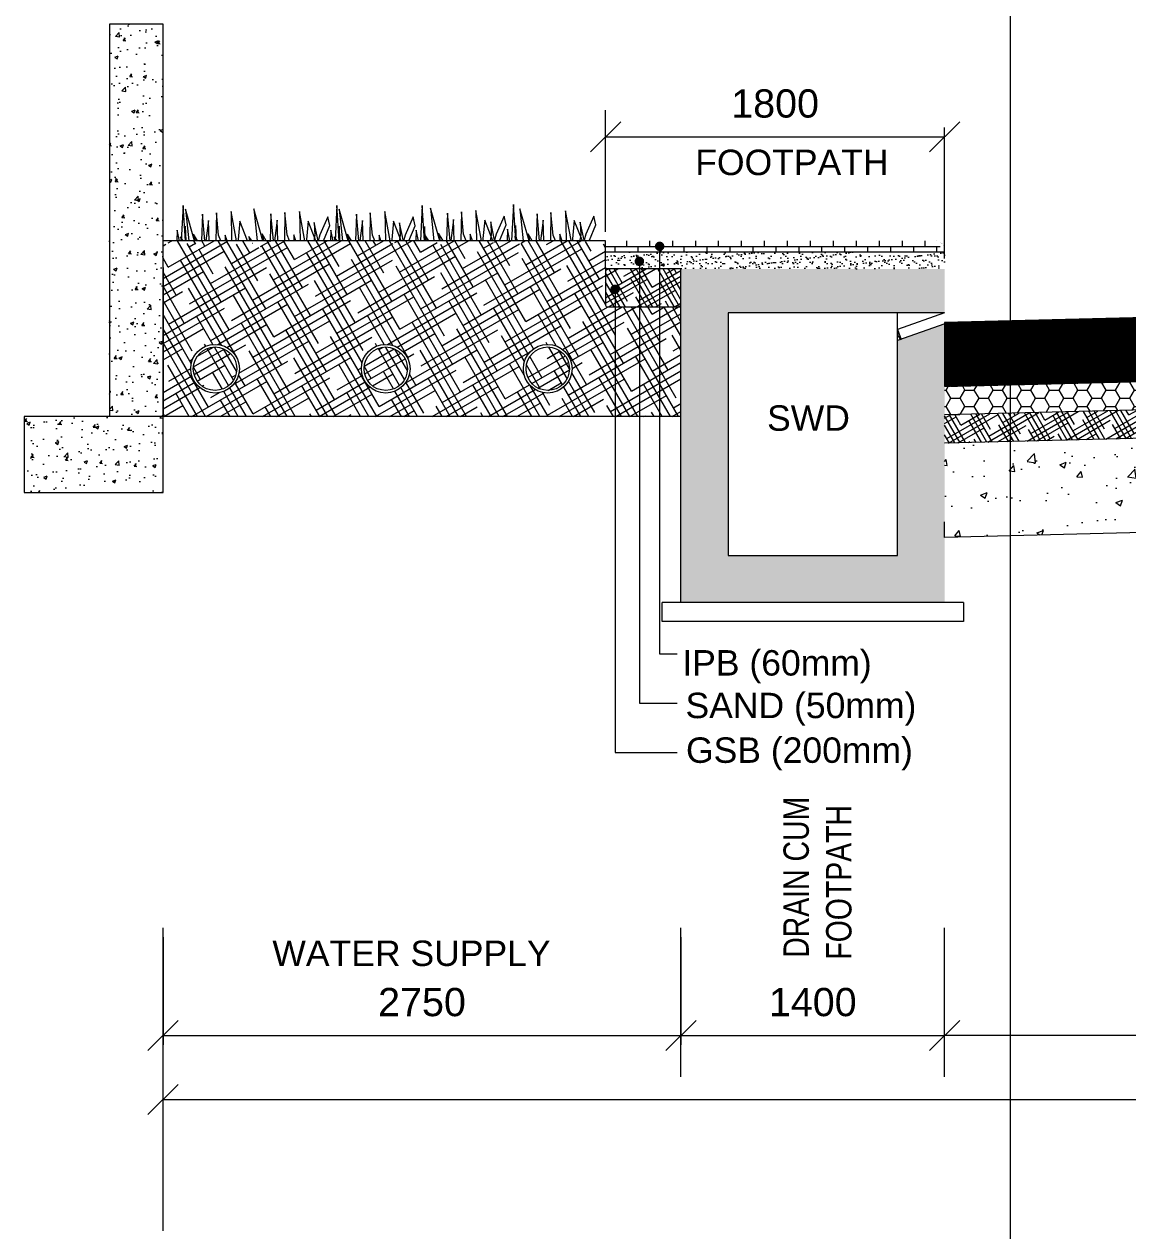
# Model space of a CAD drawing. Header units: inches. Extents: x 1863003 to 1881330, y 133141 to 515800.
# Drawn here: x 1864005 to 1869865, y 305650 to 312058 of the extents above; entities that cross this region are included whole.
import ezdxf

# ---------------------------------------------------------------- set-up
doc = ezdxf.new("R2010")
doc.units = ezdxf.units.IN
doc.header["$MEASUREMENT"] = 0
doc.layers.get('0').update_dxf_attribs({"color": 4, "linetype": 'ELEC_LINE', "lineweight": 13})
doc.layers.get('Defpoints').update_dxf_attribs({"lineweight": 13})
for name, color, linetype, lineweight in [('DIM', 7, 'Continuous', 13), ('DIMEN', 7, 'Continuous', 13), ('HATCH', 252, 'Continuous', 13)]:
    doc.layers.add(name, color=color, linetype=linetype, lineweight=lineweight)
doc.styles.add('ARIAL', font='arial.ttf')
doc.styles.get("Standard").update_dxf_attribs({"font": 'romans.shx'})
doc.linetypes.add('ELEC_LINE', pattern='A,12.7,-5.08,["EL",Standard,S=2.54,R=0,X=-2.54,Y=-1.27],-5.08', length=22.86)
doc.dimstyles.get("Standard").update_dxf_attribs({"dimtxt": 180, "dimasz": 160, "dimexe": 50, "dimexo": 50, "dimgap": 100, "dimtad": 1, "dimdec": 0, "dimzin": 0, "dimdsep": 46, "dimtxsty": 'ARIAL', "dimcen": 0.09, "dimclrd": 256, "dimclre": 256, "dimclrt": 256, "dimadec": 0, "dimazin": 0, "dimtm": 1e-09, "dimtfac": 1, "dimtdec": 0, "dimtofl": 0, "dimtmove": 0, "dimatfit": 3, "dimfxl": 0, "dimtolj": 1, "dimtzin": 0, "dimlwd": 9, "dimlwe": -1, "dimarcsym": 0})

# ---------------------------------------------------------------- blocks, each defined once
blk = doc.blocks.new('_Oblique')
at = {"color": 0, "linetype": 'ByBlock', "lineweight": -2}
blk.add_line((-0.5, -0.5), (0.5, 0.5), dxfattribs=at)
blk = doc.blocks.new('*D143')
at = {"layer": 'Defpoints', "color": 0, "ltscale": 0.02}
for p in [(1868892.3, 306687.4), (1868892.3, 306687.4), (1875892.3, 306687.4)]:
    blk.add_point(p, dxfattribs=at)
at = {"layer": 'DIMEN', "lineweight": 9, "ltscale": 0.02}
blk.add_line((1875892.3, 306687.4), (1868892.3, 306687.4), dxfattribs=at)
at = {"layer": 'DIMEN', "lineweight": 9, "ltscale": 0.02, "xscale": 160, "yscale": 160, "zscale": 160, "rotation": 180}
blk.add_blockref('_Oblique', (1868892.3, 306687.4), dxfattribs=at)
at = {"layer": 'DIMEN', "lineweight": 9, "ltscale": 0.02, "xscale": 160, "yscale": 160, "zscale": 160}
blk.add_blockref('_Oblique', (1875892.3, 306687.4), dxfattribs=at)
at = {"layer": 'DIMEN', "ltscale": 0.02, "insert": (1872392.3, 306864), "char_height": 150, "attachment_point": 5, "style": 'ARIAL'}
blk.add_mtext('\\A1;7000', dxfattribs=at)
blk = doc.blocks.new('*D144')
at = {"layer": 'Defpoints', "color": 0, "ltscale": 0.02}
for p in [(1867492.3, 306687.4), (1868892.3, 306687.4), (1868892.3, 306687.4)]:
    blk.add_point(p, dxfattribs=at)
at = {"layer": 'DIMEN', "lineweight": 9, "ltscale": 0.02}
blk.add_line((1867492.3, 306687.4), (1868892.3, 306687.4), dxfattribs=at)
at = {"layer": 'DIMEN', "lineweight": 9, "ltscale": 0.02, "xscale": 160, "yscale": 160, "zscale": 160, "rotation": 180}
blk.add_blockref('_Oblique', (1867492.3, 306687.4), dxfattribs=at)
at = {"layer": 'DIMEN', "lineweight": 9, "ltscale": 0.02, "xscale": 160, "yscale": 160, "zscale": 160}
blk.add_blockref('_Oblique', (1868892.3, 306687.4), dxfattribs=at)
at = {"layer": 'DIMEN', "ltscale": 0.02, "insert": (1868192.3, 306864), "char_height": 150, "attachment_point": 5, "style": 'ARIAL'}
blk.add_mtext('\\A1;1400', dxfattribs=at)
blk = doc.blocks.new('*D145')
at = {"layer": 'Defpoints', "color": 0, "ltscale": 0.02}
for p in [(1879742.3, 306347.2), (1864742.3, 306169.6), (1879742.3, 306169.6)]:
    blk.add_point(p, dxfattribs=at)
at = {"layer": 'DIMEN', "ltscale": 0.02}
for p, q in [((1864742.3, 306219.6), (1864742.3, 306397.2)), ((1879742.3, 306219.6), (1879742.3, 306397.2))]:
    blk.add_line(p, q, dxfattribs=at)
at = {"layer": 'DIMEN', "lineweight": 9, "ltscale": 0.02}
blk.add_line((1864742.3, 306347.2), (1879742.3, 306347.2), dxfattribs=at)
at = {"layer": 'DIMEN', "lineweight": 9, "ltscale": 0.02, "xscale": 160, "yscale": 160, "zscale": 160, "rotation": 180}
blk.add_blockref('_Oblique', (1864742.3, 306347.2), dxfattribs=at)
at = {"layer": 'DIMEN', "lineweight": 9, "ltscale": 0.02, "xscale": 160, "yscale": 160, "zscale": 160}
blk.add_blockref('_Oblique', (1879742.3, 306347.2), dxfattribs=at)
at = {"layer": 'DIMEN', "ltscale": 0.02, "insert": (1872392.3, 306524.8), "char_height": 150, "attachment_point": 5, "style": 'ARIAL'}
blk.add_mtext('\\A1;15000 ROW', dxfattribs=at)
blk = doc.blocks.new('*D148')
at = {"layer": 'Defpoints', "color": 0, "ltscale": 0.02}
for p in [(1864742.3, 307259.6), (1867492.3, 307259.6), (1867492.3, 306687.4)]:
    blk.add_point(p, dxfattribs=at)
at = {"layer": 'DIMEN', "ltscale": 0.02}
for p, q in [((1864742.3, 307209.6), (1864742.3, 306637.4)), ((1867492.3, 307209.6), (1867492.3, 306637.4))]:
    blk.add_line(p, q, dxfattribs=at)
at = {"layer": 'DIMEN', "lineweight": 9, "ltscale": 0.02}
blk.add_line((1864742.3, 306687.4), (1867492.3, 306687.4), dxfattribs=at)
at = {"layer": 'DIMEN', "lineweight": 9, "ltscale": 0.02, "xscale": 160, "yscale": 160, "zscale": 160, "rotation": 180}
blk.add_blockref('_Oblique', (1864742.3, 306687.4), dxfattribs=at)
at = {"layer": 'DIMEN', "lineweight": 9, "ltscale": 0.02, "xscale": 160, "yscale": 160, "zscale": 160}
blk.add_blockref('_Oblique', (1867492.3, 306687.4), dxfattribs=at)
at = {"layer": 'DIMEN', "ltscale": 0.02, "insert": (1866117.3, 306864), "char_height": 150, "attachment_point": 5, "style": 'ARIAL'}
blk.add_mtext('\\A1;2750', dxfattribs=at)
blk = doc.blocks.new('*D336')
at = {"layer": 'Defpoints', "color": 0, "ltscale": 0.02}
for p in [(1868892.3, 311459), (1867092.3, 311358.4), (1868892.3, 311358.4)]:
    blk.add_point(p, dxfattribs=at)
at = {"layer": 'DIMEN', "ltscale": 0.02}
for p, q in [((1867092.3, 311408.4), (1867092.3, 311509)), ((1868892.3, 311408.4), (1868892.3, 311509))]:
    blk.add_line(p, q, dxfattribs=at)
at = {"layer": 'DIMEN', "lineweight": 9, "ltscale": 0.02}
blk.add_line((1867092.3, 311459), (1868892.3, 311459), dxfattribs=at)
at = {"layer": 'DIMEN', "lineweight": 9, "ltscale": 0.02, "xscale": 160, "yscale": 160, "zscale": 160, "rotation": 180}
blk.add_blockref('_Oblique', (1867092.3, 311459), dxfattribs=at)
at = {"layer": 'DIMEN', "lineweight": 9, "ltscale": 0.02, "xscale": 160, "yscale": 160, "zscale": 160}
blk.add_blockref('_Oblique', (1868892.3, 311459), dxfattribs=at)
at = {"layer": 'DIMEN', "ltscale": 0.02, "insert": (1867992.3, 311635.6), "char_height": 150, "attachment_point": 5, "style": 'ARIAL'}
blk.add_mtext('\\A1;1800', dxfattribs=at)

msp = doc.modelspace()

# ---------------------------------------------------------------- hatches: boundary and pattern name
at = {"layer": 'DIM', "linetype": 'Continuous'}
h = msp.add_hatch(dxfattribs=at)
h.set_pattern_fill('AR-CONC')
h.set_pattern_definition([(50, (1550, -201556.23), (182.184669, -15.939086), [19.05, -209.55]), (355, (1550, -201556.23), (-35.243421, 191.056845), [15.24, -167.640584]), (100.451445, (1565.18, -201557.56), (146.941247, 175.117752), [16.190009, -178.090245]), (46.1842, (1550, -201505.43), (271.07904, -42.042328), [28.575, -314.325]), (96.635558, (1572.6, -201508.93), (237.404134, 247.426125), [24.285023, -267.13561]), (351.184151, (1550, -201505.43), (237.404134, 247.426125), [22.859967, -251.45973]), (21, (1575.4, -201518.13), (151.614391, -102.265198), [19.05, -209.55]), (326, (1575.4, -201518.13), (61.802028, 184.187966), [15.24, -167.64]), (71.451445, (1588.03, -201526.65), (213.41642, 81.922769), [16.190009, -178.089938]), (37.5, (1550, -201556.23), (3.0886033, 84.5550389), [0, -165.608, 0, -170.18, 0, -168.275]), (7.5, (1550, -201556.23), (66.8196625, 100.180575), [0, -97.028, 0, -161.798, 0, -64.135]), (327.5, (1493.36, -201556.23), (135.5905952, -5.728744), [0, -63.5, 0, -198.12, 0, -262.89]), (317.5, (1467.96, -201556.23), (148.1291814, 25.426491), [0, -82.55, 0, -131.572, 0, -186.69])])
h.paths.add_polyline_path([(1864742.3, 309973.9), (1864004.8, 309973.9), (1864004.8, 309571.5), (1864742.3, 309571.5)])
h.paths.add_polyline_path([(1864742.3, 312057.9), (1864457.8, 312057.9), (1864457.8, 309973.9), (1864742.3, 309973.9)])
at = {"layer": 'DIM', "linetype": 'Continuous', "ltscale": 0.02}
h = msp.add_hatch(dxfattribs=at)
h.set_pattern_fill('HOUND', color=31, scale=600, angle=30, style=0)
h.set_pattern_definition([(30, (0, -201556.23), (111.1538106, 107.47595264), [600, -300]), (120, (0, -201556.23), (42.52404736, -148.6538106), [600, -300])])
h.paths.add_polyline_path([(1865147.5, 310228.3, -1), (1864889.1, 310228.3, -1)], flags=16)
h.paths.add_polyline_path([(1865133.5, 310228.3, -1), (1864903.1, 310228.3, -1)], flags=0)
h.paths.add_polyline_path([(1866053.9, 310228.3, -1), (1865795.5, 310228.3, -1)], flags=16)
h.paths.add_polyline_path([(1866039.9, 310228.3, -1), (1865809.5, 310228.3, -1)], flags=0)
h.paths.add_polyline_path([(1866914.2, 310228.3, -1), (1866655.7, 310228.3, -1)], flags=16)
h.paths.add_polyline_path([(1866900.2, 310228.3, -1), (1866669.7, 310228.3, -1)], flags=0)
edge = h.paths.add_edge_path()
edge.add_line((1864742.3, 310907.8), (1864742.3, 309973.9))
edge.add_line((1864742.3, 309973.9), (1867492.3, 309973.9))
edge.add_line((1867492.3, 309973.9), (1867492.3, 310556.4))
edge.add_line((1867492.3, 310556.4), (1867102.3, 310556.4))
edge.add_arc((1867102.3, 310566.4), 10, 180, 270, ccw=False)
edge.add_line((1867092.3, 310566.4), (1867092.3, 310765.4))
edge.add_line((1867092.3, 310765.4), (1867092.3, 310907.8))
edge.add_line((1867092.3, 310907.8), (1867015.5, 310907.8))
edge.add_line((1867015.5, 310907.8), (1867015.3, 310904.3))
edge.add_line((1867015.3, 310904.3), (1867014.6, 310907.8))
edge.add_line((1867014.6, 310907.8), (1866986.3, 310907.8))
edge.add_line((1866986.3, 310907.8), (1866985.7, 310889.3))
edge.add_line((1866985.7, 310889.3), (1866960.1, 310907.8))
edge.add_line((1866960.1, 310907.8), (1866906.3, 310907.8))
edge.add_line((1866906.3, 310907.8), (1866907.7, 310904.3))
edge.add_line((1866907.7, 310904.3), (1866896.5, 310907.8))
edge.add_line((1866896.5, 310907.8), (1866781.8, 310907.8))
edge.add_line((1866781.8, 310907.8), (1866777.8, 310879.8))
edge.add_line((1866777.8, 310879.8), (1866768.2, 310907.8))
edge.add_line((1866768.2, 310907.8), (1866740.9, 310907.8))
edge.add_line((1866740.9, 310907.8), (1866741, 310893.7))
edge.add_line((1866741, 310893.7), (1866733.3, 310907.8))
edge.add_line((1866733.3, 310907.8), (1866677.2, 310907.8))
edge.add_line((1866677.2, 310907.8), (1866676.7, 310886.9))
edge.add_line((1866676.7, 310886.9), (1866667.5, 310907.8))
edge.add_line((1866667.5, 310907.8), (1866648.3, 310907.8))
edge.add_line((1866648.3, 310907.8), (1866635.7, 310865.5))
edge.add_line((1866635.7, 310865.5), (1866634.5, 310907.8))
edge.add_line((1866634.5, 310907.8), (1866547.5, 310907.8))
edge.add_line((1866547.5, 310907.8), (1866549, 310900.6))
edge.add_line((1866549, 310900.6), (1866547, 310907.8))
edge.add_line((1866547, 310907.8), (1866500.8, 310907.8))
edge.add_line((1866500.8, 310907.8), (1866502.5, 310891.6))
edge.add_line((1866502.5, 310891.6), (1866491, 310907.8))
edge.add_line((1866491, 310907.8), (1866252.1, 310907.8))
edge.add_line((1866252.1, 310907.8), (1866251.9, 310903.7))
edge.add_line((1866251.9, 310903.7), (1866251, 310907.8))
edge.add_line((1866251, 310907.8), (1866217.3, 310907.8))
edge.add_line((1866217.3, 310907.8), (1866216.6, 310885.8))
edge.add_line((1866216.6, 310885.8), (1866186.1, 310907.8))
edge.add_line((1866186.1, 310907.8), (1866122.1, 310907.8))
edge.add_line((1866122.1, 310907.8), (1866123.7, 310903.6))
edge.add_line((1866123.7, 310903.6), (1866110.4, 310907.8))
edge.add_line((1866110.4, 310907.8), (1865973.9, 310907.8))
edge.add_line((1865973.9, 310907.8), (1865969.1, 310874.4))
edge.add_line((1865969.1, 310874.4), (1865957.7, 310907.8))
edge.add_line((1865957.7, 310907.8), (1865925.2, 310907.8))
edge.add_line((1865925.2, 310907.8), (1865925.2, 310891))
edge.add_line((1865925.2, 310891), (1865916.1, 310907.8))
edge.add_line((1865916.1, 310907.8), (1865849.3, 310907.8))
edge.add_line((1865849.3, 310907.8), (1865848.8, 310882.9))
edge.add_line((1865848.8, 310882.9), (1865837.8, 310907.8))
edge.add_line((1865837.8, 310907.8), (1865814.9, 310907.8))
edge.add_line((1865814.9, 310907.8), (1865799.9, 310857.4))
edge.add_line((1865799.9, 310857.4), (1865798.5, 310907.8))
edge.add_line((1865798.5, 310907.8), (1865694.9, 310907.8))
edge.add_line((1865694.9, 310907.8), (1865696.7, 310899.2))
edge.add_line((1865696.7, 310899.2), (1865694.3, 310907.8))
edge.add_line((1865694.3, 310907.8), (1865639.4, 310907.8))
edge.add_line((1865639.4, 310907.8), (1865641.4, 310888.6))
edge.add_line((1865641.4, 310888.6), (1865627.7, 310907.8))
edge.add_line((1865627.7, 310907.8), (1865359.1, 310907.8))
edge.add_line((1865359.1, 310907.8), (1865359.4, 310894.4))
edge.add_line((1865359.4, 310894.4), (1865358.5, 310907.8))
edge.add_line((1865358.5, 310907.8), (1865307.9, 310907.8))
edge.add_line((1865307.9, 310907.8), (1865306.9, 310888.9))
edge.add_line((1865306.9, 310888.9), (1865302.7, 310907.8))
edge.add_line((1865302.7, 310907.8), (1865261.1, 310907.8))
edge.add_line((1865261.1, 310907.8), (1865259.9, 310865.1))
edge.add_line((1865259.9, 310865.1), (1865200.6, 310907.8))
edge.add_line((1865200.6, 310907.8), (1865128.5, 310907.8))
edge.add_line((1865128.5, 310907.8), (1865136, 310888.8))
edge.add_line((1865136, 310888.8), (1865076.1, 310907.8))
edge.add_line((1865076.1, 310907.8), (1865002.3, 310907.8))
edge.add_line((1865002.3, 310907.8), (1865001.9, 310901.3))
edge.add_line((1865001.9, 310901.3), (1865000.7, 310907.8))
edge.add_line((1865000.7, 310907.8), (1864938.1, 310907.8))
edge.add_line((1864938.1, 310907.8), (1864929.8, 310849.9))
edge.add_line((1864929.8, 310849.9), (1864910.1, 310907.8))
edge.add_line((1864910.1, 310907.8), (1864871.2, 310907.8))
edge.add_line((1864871.2, 310907.8), (1864871.4, 310872.1))
edge.add_line((1864871.4, 310872.1), (1864851.8, 310907.8))
edge.add_line((1864851.8, 310907.8), (1864770.4, 310907.8))
edge.add_line((1864770.4, 310907.8), (1864769.4, 310861.2))
edge.add_line((1864769.4, 310861.2), (1864748.9, 310907.8))
edge.add_line((1864748.9, 310907.8), (1864742.3, 310907.8))
at = {"layer": 'DIM', "linetype": 'Continuous'}
h = msp.add_hatch(dxfattribs=at)
h.set_pattern_fill('AR-BRSTD', scale=0.6)
h.set_pattern_definition([(0, (0, -201413.84), (0, 40.64508), []), (90, (0, -201413.84), (-60.96, 40.64508), [40.64508, -40.64508])])
h.paths.add_polyline_path([(1868892.3, 310847.8), (1868842.3, 310907.8), (1867092.3, 310907.8), (1867092.3, 310847.8)])
h = msp.add_hatch(dxfattribs=at)
h.set_pattern_fill('AR-SAND')
h.set_pattern_definition([(37.5, (0, -201413.84), (-1.6000313, 48.9413237), [0, -38.608, 0, -43.18, 0, -41.275]), (7.5, (0, -201413.84), (44.9523283, 71.68251), [0, -20.828, 0, -34.798, 0, -13.335]), (327.5, (-31.24, -201413.84), (79.099237, 0.1437185), [0, -12.7, 0, -45.72, 0, -59.69]), (317.5, (-31.24, -201413.84), (76.3556452, 22.2929323), [0, -6.35, 0, -29.972, 0, -34.29])])
h.paths.add_polyline_path([(1868892.3, 310757.8), (1868892.3, 310847.8), (1867092.3, 310847.8), (1867092.3, 310757.8)])
at = {"layer": 'DIM', "linetype": 'Continuous', "ltscale": 0.02}
h = msp.add_hatch(dxfattribs=at)
h.set_pattern_fill('HOUND', color=130, scale=400, angle=30, style=0)
h.set_pattern_definition([(30, (0, -201413.84), (74.10254038, 71.6506351), [400, -200]), (120, (0, -201413.84), (28.3493649, -99.10254038), [400, -200])])
h.paths.add_polyline_path([(1867492.3, 310557.8), (1867492.3, 310757.8), (1867092.3, 310757.8), (1867092.3, 310729), (1867092.3, 310557.8)])
at = {"layer": 'DIM', "linetype": 'Continuous'}
h = msp.add_hatch(dxfattribs=at)
h.set_pattern_fill('AR-CONC', scale=10)
h.set_pattern_definition([(50, (0, 172509.42), (71.7260183, -6.2752135), [7.5, -82.5]), (355, (0, 172509.42), (-13.8751334, 75.2192134), [6, -66]), (100.4514445, (5.98, 172508.9), (57.8508847, 68.943999), [6.3740192, -70.1142112]), (46.1842, (0, 172529.42), (106.724133, -16.551928), [11.25, -123.75]), (96.6356355, (8.89, 172528.04), (93.4661946, 97.41186), [9.561034, -105.171376]), (351.184164, (0, 172529.42), (93.4661945, 97.41186), [9, -99]), (21, (10, 172524.42), (59.6907052, -40.261889), [7.5, -82.5]), (326, (10, 172524.42), (24.3315332, 72.5150045), [6, -66]), (71.4514447, (14.974, 172521.065), (84.0222377, 32.2531153), [6.374019, -70.1142112]), (37.5, (0, 172509.42), (1.21598553, 33.2893854), [0, -65.2, 0, -67, 0, -66.25]), (7.5, (0, 172509.42), (26.30695374, 39.4411712), [0, -38.2, 0, -63.7, 0, -25.25]), (327.5, (-22.3, 172509.42), (53.3822436, -2.25548717), [0, -25, 0, -78, 0, -103.5]), (317.5, (-32.3, 172509.42), (58.3186169, 10.0104982), [0, -32.5, 0, -51.8, 0, -73.5])])
h.paths.add_polyline_path([(1867492.3, 308985.9), (1868892.3, 308985.9), (1868892.3, 310465.4), (1868642.3, 310377.2), (1868642.3, 309235.9), (1867742.3, 309235.9), (1867742.3, 310525.5), (1868892.3, 310525.5), (1868892.3, 310757.8), (1867492.3, 310757.8)])
at = {"layer": 'DIM', "linetype": 'Continuous', "ltscale": 0.02}
h = msp.add_hatch(dxfattribs=at)
h.set_pattern_fill('HONEY', color=31, scale=400, style=0)
h.set_pattern_definition([(0, (0, -201706.23), (75, 43.3012702), [50, -100]), (120, (0, -201706.23), (-75, 43.3012702), [50, -100]), (60, (0, -201706.23), (2e-14, 86.6025404), [-100, 50])])
h.paths.add_polyline_path([(1868892.3, 310132.9), (1872392.3, 310220.4), (1872392.3, 310070.4), (1868892.3, 309982.9)])
h = msp.add_hatch(dxfattribs=at)
h.set_pattern_fill('HOUND', color=130, scale=400, angle=30, style=0)
h.set_pattern_definition([(30, (0, -201706.228), (74.10254038, 71.6506351), [400, -200]), (120, (0, -201706.228), (28.3493649, -99.10254038), [400, -200])])
h.paths.add_polyline_path([(1868892.3, 309982.9), (1872392.3, 310070.4), (1872392.3, 309920.4), (1868892.3, 309832.8)])
h = msp.add_hatch(dxfattribs=at)
h.set_pattern_fill('AR-CONC', scale=50, style=0)
h.set_pattern_definition([(50, (0, -201706.23), (358.63009, -31.376067), [37.5, -412.5]), (355, (0, -201706.23), (-69.37567, 376.09607), [30, -330]), (100.451444, (29.9, -201708.84), (289.254423, 344.719995), [31.870096, -350.571056]), (46.1842, (0, -201606.23), (533.62067, -82.75964), [56.25, -618.75]), (96.635635, (44.47, -201613.1), (467.33097, 487.0593), [47.80517, -525.85688]), (351.184164, (0, -201606.23), (467.33097, 487.0593), [45, -495]), (21, (50, -201631.23), (298.453526, -201.309445), [37.5, -412.5]), (326, (50, -201631.23), (121.657666, 362.57502), [30, -330]), (71.451445, (74.87, -201648), (420.11119, 161.265576), [31.870095, -350.571056]), (37.5, (0, -201706.23), (6.079928, 166.446927), [0, -326, 0, -335, 0, -331.25]), (7.5, (0, -201706.23), (131.534769, 197.205856), [0, -191, 0, -318.5, 0, -126.25]), (327.5, (-111.5, -201706.23), (266.911218, -11.277436), [0, -125, 0, -390, 0, -517.5]), (317.5, (-161.5, -201706.23), (291.593085, 50.05249), [0, -162.5, 0, -259, 0, -367.5])])
h.paths.add_polyline_path([(1868892.3, 309832.8), (1872392.3, 309920.4), (1872392.3, 309420.2), (1868892.3, 309332.7)])
at = {"layer": 'HATCH', "linetype": 'Continuous', "ltscale": 0.02}
h = msp.add_hatch(dxfattribs=at)
h.set_pattern_fill('ANSI31', color=141, scale=10)
h.set_pattern_definition([(45, (0, -201706.2284), (-0.8838834765, 0.8838834765), [])])
h.paths.add_polyline_path([(1868892.3, 310465.4), (1868892.3, 310473), (1872392.3, 310560.6), (1872392.3, 310220.4), (1868892.3, 310132.9)])

# ---------------------------------------------------------------- linework, layer by layer
at = {"color": 8, "linetype": 'Continuous', "ltscale": 0.02}
msp.add_xline((1869242.3, 502880.9), (0, 1), dxfattribs=at)
at = {"color": 66, "linetype": 'Continuous', "lineweight": 9, "ltscale": 0.25, "flags": 128}
for points in [[(1864861.5, 310907.8), (1864848.9, 311095.4), (1864839.3, 310907.8)], [(1864909.1, 310907.8), (1864861.4, 311075.6), (1864878.8, 310907.8)], [(1864965, 310907.8), (1864951.9, 311049.5), (1864947, 310907.8)], [(1865049.5, 310907.8), (1865037.7, 310937), (1865026, 311056.7), (1865023, 310907.8)], [(1865132.4, 310907.8), (1865103.4, 311062.6), (1865106.4, 310907.8)], [(1865273, 310907.8), (1865225, 311076.8), (1865242.4, 310907.8)], [(1865328.6, 310907.8), (1865315.4, 311050.7), (1865310.5, 310907.8)], [(1865413.5, 310907.8), (1865401.2, 310938.3), (1865389.5, 311058), (1865386.5, 310907.8)], [(1865496.1, 310907.8), (1865466.9, 311063.8), (1865469.9, 310907.8)], [(1865678.3, 310907.8), (1865665.7, 311095.4), (1865656.1, 310907.8)], [(1865725.9, 310907.8), (1865678.2, 311075.6), (1865695.6, 310907.8)], [(1865781.8, 310907.8), (1865768.7, 311049.5), (1865763.8, 310907.8)], [(1865866.3, 310907.8), (1865854.5, 310937), (1865842.8, 311056.7), (1865839.8, 310907.8)], [(1865949.2, 310907.8), (1865920.2, 311062.6), (1865923.2, 310907.8)], [(1866131.5, 310907.8), (1866119, 311094.2), (1866109.4, 310907.8)], [(1866211.2, 310907.8), (1866162.1, 311080.8), (1866179.9, 310907.8)], [(1866266.1, 310907.8), (1866252.5, 311054.7), (1866247.4, 310907.8)], [(1866352.2, 310907.8), (1866338.3, 310942.3), (1866326.6, 311061.9), (1866323.5, 310907.8)], [(1866434, 310907.8), (1866404, 311067.8), (1866407.1, 310907.8)], [(1866529.6, 310907.8), (1866564.2, 310992.1), (1866554.3, 311039), (1866511.3, 310942.4), (1866502.7, 310911), (1866482, 311007.8), (1866485, 310940.4), (1866479.7, 310907.8)], [(1866615.6, 310907.8), (1866602.8, 311099.4), (1866593, 310907.8)], [(1866685.6, 310907.8), (1866637.7, 311076.6), (1866655.1, 310907.8)], [(1866741.4, 310907.8), (1866728.1, 311050.4), (1866723.2, 310907.8)], [(1866826.2, 310907.8), (1866814, 310938), (1866802.3, 311057.7), (1866799.3, 310907.8)], [(1866908.8, 310911.5), (1866879.6, 311067.2), (1866882.7, 310911.5)], [(1867007, 310911.5), (1867039.8, 310991.5), (1867029.9, 311038.4), (1866987, 310941.8), (1866978.3, 310910.4), (1866957.6, 311007.2), (1866960.7, 310939.8), (1866956, 310911.5)], [(1864859.1, 310942.5), (1864860.6, 310985.3), (1864862.8, 310907.8)], [(1864987.5, 310907.8), (1864984.4, 311016), (1864970.2, 310907.8)], [(1865190.5, 310907.8), (1865149.9, 311011.2), (1865140.4, 310913.8), (1865140.1, 310907.8)], [(1865351, 310907.8), (1865347.9, 311017.3), (1865333.5, 310907.8)], [(1865554.5, 310907.8), (1865513.4, 311012.4), (1865503.9, 310915.1), (1865503.5, 310907.8)], [(1865594.2, 310907.8), (1865627.1, 310988.1), (1865617.2, 311035), (1865574.2, 310938.4), (1865565.6, 310907), (1865544.9, 311003.8), (1865547.9, 310936.5), (1865543.2, 310907.8)], [(1865675.9, 310942.5), (1865677.4, 310985.3), (1865679.6, 310907.8)], [(1865804.3, 310907.8), (1865801.2, 311016), (1865787, 310907.8)], [(1866007.3, 310907.8), (1865966.7, 311011.2), (1865957.2, 310913.8), (1865956.9, 310907.8)], [(1866048, 310907.8), (1866080.4, 310986.9), (1866070.5, 311033.8), (1866027.5, 310937.2), (1866018.9, 310905.8), (1865998.2, 311002.5), (1866001.2, 310935.2), (1865996.7, 310907.8)], [(1866129.2, 310941.3), (1866130.7, 310984.1), (1866132.8, 310907.8)], [(1866288.2, 310907.8), (1866285, 311021.3), (1866270.1, 310907.8)], [(1866493.2, 310907.8), (1866450.5, 311016.4), (1866441, 310919), (1866440.4, 310907.8)], [(1866613, 310946.5), (1866614.5, 310989.3), (1866616.8, 310907.8)], [(1866763.8, 310907.8), (1866760.7, 311017), (1866746.3, 310907.8)], [(1866967.1, 310911.5), (1866926.2, 311015.8), (1866916.7, 310918.4), (1866916.3, 310911.5)], [(1864829.4, 310907.8), (1864816.9, 310964.4), (1864815.3, 310907.8)], [(1864850, 310907.8), (1864834.8, 310929.3), (1864838, 310907.8)], [(1864925.8, 310907.8), (1864904.8, 310942.6), (1864912.1, 310907.8)], [(1865082.8, 310907.8), (1865072.6, 310937.9), (1865072.7, 310907.8)], [(1865214.4, 310907.8), (1865198.3, 310930.6), (1865201.6, 310907.8)], [(1865290.1, 310907.8), (1865268.3, 310943.9), (1865275.9, 310907.8)], [(1865446.7, 310907.8), (1865436.1, 310939.1), (1865436.2, 310907.8)], [(1865646.2, 310907.8), (1865633.7, 310964.4), (1865632.1, 310907.8)], [(1865666.8, 310907.8), (1865651.6, 310929.3), (1865654.8, 310907.8)], [(1865742.6, 310907.8), (1865721.6, 310942.6), (1865728.9, 310907.8)], [(1865899.6, 310907.8), (1865889.4, 310937.9), (1865889.5, 310907.8)], [(1866099.2, 310907.8), (1866087, 310963.2), (1866085.4, 310907.8)], [(1866154.3, 310907.8), (1866135.4, 310934.6), (1866139.3, 310907.8)], [(1866229.6, 310907.8), (1866205.4, 310947.8), (1866213.8, 310907.8)], [(1866385.2, 310907.8), (1866373.2, 310943.1), (1866373.4, 310907.8)], [(1866584.2, 310907.8), (1866570.8, 310968.4), (1866569.1, 310907.8)], [(1866626.9, 310907.8), (1866611, 310930.3), (1866614.3, 310907.8)], [(1866702.7, 310907.8), (1866681, 310943.6), (1866688.5, 310907.8)], [(1866859.4, 310911.5), (1866848.8, 310942.5), (1866849, 310911.5)]]:
    msp.add_lwpolyline(points, dxfattribs=at)
at = {"color": 83, "linetype": 'Continuous', "ltscale": 0.02}
msp.add_lwpolyline([(1867092.3, 310907.8), (1864742.3, 310907.8)], dxfattribs=at)
at = {"color": 7, "linetype": 'Continuous', "ltscale": 0.02, "const_width": 0.2}
msp.add_lwpolyline([(1867092.3, 310907.8), (1868842.3, 310907.8, -0.414214), (1868892.3, 310857.8), (1868892.3, 308985.9)], format="xyb", dxfattribs=at)
at = {"color": 7, "linetype": 'Continuous', "ltscale": 0.02}
for points in [[(1867092.3, 310765.4), (1867092.3, 310907.8)], [(1867492.3, 308985.9), (1867492.3, 310757.8)], [(1867742.3, 310525.5), (1867742.3, 309235.9), (1868642.3, 309235.9), (1868642.3, 310525.5)], [(1868892.3, 310525.5), (1867742.3, 310525.5)], [(1867392.3, 308885.9), (1867392.3, 308985.9)], [(1868992.3, 308985.9), (1867392.3, 308985.9)], [(1868992.3, 308985.9), (1868992.3, 308885.9)], [(1868992.3, 308885.9), (1867392.3, 308885.9)]]:
    msp.add_lwpolyline(points, dxfattribs=at)
at = {"color": 7, "linetype": 'Continuous', "ltscale": 0.02, "const_width": 0.2}
msp.add_lwpolyline([(1868892.3, 310757.8), (1867092.3, 310757.8)], dxfattribs=at)
at = {"color": 6, "linetype": 'Continuous', "ltscale": 0.02}
for points in [[(1872392.3, 310560.6), (1868892.3, 310473)], [(1872392.3, 310220.4), (1868892.3, 310132.9)], [(1872392.3, 310070.4), (1868892.3, 309982.9)], [(1872392.3, 309920.4), (1868892.3, 309832.8)], [(1872404.8, 309420.5), (1868892.3, 309332.7), (1868892.3, 309415.4)]]:
    msp.add_lwpolyline(points, dxfattribs=at)
at = {"color": 8, "linetype": 'Continuous', "ltscale": 0.02}
for points in [[(1864742.3, 305650.1), (1864742.3, 307259.6)], [(1867492.3, 306467.2), (1867492.3, 307259.6)], [(1868892.3, 306467.2), (1868892.3, 307259.6)]]:
    msp.add_lwpolyline(points, dxfattribs=at)
at = {"layer": 'DIM', "color": 7, "linetype": 'Continuous'}
for points in [[(1864742.3, 309973.9), (1864742.3, 312057.9), (1864457.8, 312057.9), (1864457.8, 309973.9)], [(1868892.3, 310847.8), (1867092.3, 310847.8)], [(1864742.3, 310765.4), (1864742.3, 309973.9)], [(1867492.3, 310757.8), (1867092.3, 310757.8)], [(1868892.3, 310525.5), (1868642.3, 310437.2)], [(1868894.2, 310466.1), (1868642.3, 310377.2)], [(1868642.3, 310437.2), (1868661.2, 310383.8)], [(1864742.3, 309973.9), (1864004.8, 309973.9), (1864004.8, 309571.5), (1864742.3, 309571.5), (1864742.3, 309973.9)], [(1867492.3, 309973.9), (1864742.3, 309973.9)]]:
    msp.add_lwpolyline(points, dxfattribs=at)
at = {"layer": 'DIM', "color": 8, "linetype": 'Continuous'}
for points in [[(1867092.3, 310955.3), (1867092.3, 311601.4)], [(1868892.3, 310813.2), (1868892.3, 311459.3)]]:
    msp.add_lwpolyline(points, dxfattribs=at)
at = {"layer": 'DIM', "color": 7, "linetype": 'Continuous'}
msp.add_lwpolyline([(1867092.3, 310765.4), (1867092.3, 310566.4, 0.414214), (1867102.3, 310556.4), (1867492.3, 310556.4)], format="xyb", dxfattribs=at)
for centre, radius in [((1865018.3, 310228.3), 129.2), ((1865018.3, 310228.3), 115.2), ((1865924.7, 310228.3), 129.2), ((1865924.7, 310228.3), 115.2), ((1866784.9, 310228.3), 129.2), ((1866784.9, 310228.3), 115.2)]:
    msp.add_circle(centre, radius, dxfattribs=at)
msp.add_arc((1868691, 310424.4), 50.4, 165.21673, 233.66362, dxfattribs=at)

# ---------------------------------------------------------------- texts
at = {"layer": 'DIMEN', "linetype": 'Continuous', "style": 'ARIAL'}
for s, p in [('FOOTPATH', (1867568.3, 311256.3)), ('SWD', (1867949.6, 309898.7)), ('IPB (60mm)', (1867499.5, 308598.8)), ('SAND (50mm)', (1867516.5, 308372.6)), ('GSB (200mm)', (1867519, 308135.3)), ('WATER SUPPLY', (1865322.8, 307056.6))]:
    msp.add_text(s, height=135, dxfattribs=at).set_placement(p)
at = {"layer": 'DIMEN', "linetype": 'Continuous', "style": 'ARIAL', "width": 0.8}
for s, p in [('DRAIN CUM', (1868171.4, 307100.2)), ('FOOTPATH', (1868397.9, 307090.2))]:
    msp.add_text(s, height=135, rotation=90, dxfattribs=at).set_placement(p)

# ---------------------------------------------------------------- dimensions: what is measured, and where the dimension line sits
at = {"layer": 'DIMEN', "ltscale": 0.02}
for p1, p2, distance, picture, middle in [((1867092.3, 311358.4), (1868892.3, 311358.4), 100.6, '*D336', (1867992.3, 311635.6)), ((1864742.3, 307259.6), (1867492.3, 307259.6), -572.2, '*D148', (1866117.3, 306864)), ((1867492.3, 306687.4), (1868892.3, 306687.4), 0, '*D144', (1868192.3, 306864)), ((1875892.3, 306687.4), (1868892.3, 306687.4), 0, '*D143', (1872392.3, 306864))]:
    dim = msp.add_aligned_dim(p1=p1, p2=p2, distance=distance, dimstyle='Standard', override={"dimtxt": 150, "dimblk1": 'Oblique', "dimblk2": 'Oblique', "dimsah": 1}, dxfattribs=at)
    dim.commit()
    dim.dimension.update_dxf_attribs({"geometry": picture, "text_midpoint": middle})
dim = msp.add_linear_dim(base=(1879742.3, 306347.2), p1=(1864742.3, 306169.6), p2=(1879742.3, 306169.6), angle=0, text='<> ROW', dimstyle='Standard', override={"dimtxt": 150, "dimblk1": 'Oblique', "dimblk2": 'Oblique', "dimsah": 1}, dxfattribs=at)
dim.commit()
dim.dimension.update_dxf_attribs({"geometry": '*D145', "text_midpoint": (1872392.3, 306347.2), "dimtype": 161})

# ---------------------------------------------------------------- leaders
at = {"layer": 'DIMEN', "lineweight": 9, "ltscale": 0.02}
for points in [[(1867379.3, 310878), (1867379.3, 308714.8), (1867471.6, 308714.8)], [(1867271.6, 310798.3), (1867271.6, 308452.3), (1867471.6, 308452.3)], [(1867142.3, 310649.9), (1867142.3, 308189.8), (1867471.6, 308189.8)]]:
    msp.add_leader(points, dimstyle='Standard', override={"dimasz": 50, "dimldrblk": 'Dot'}, dxfattribs=at)

doc.saveas('drawing.dxf')
